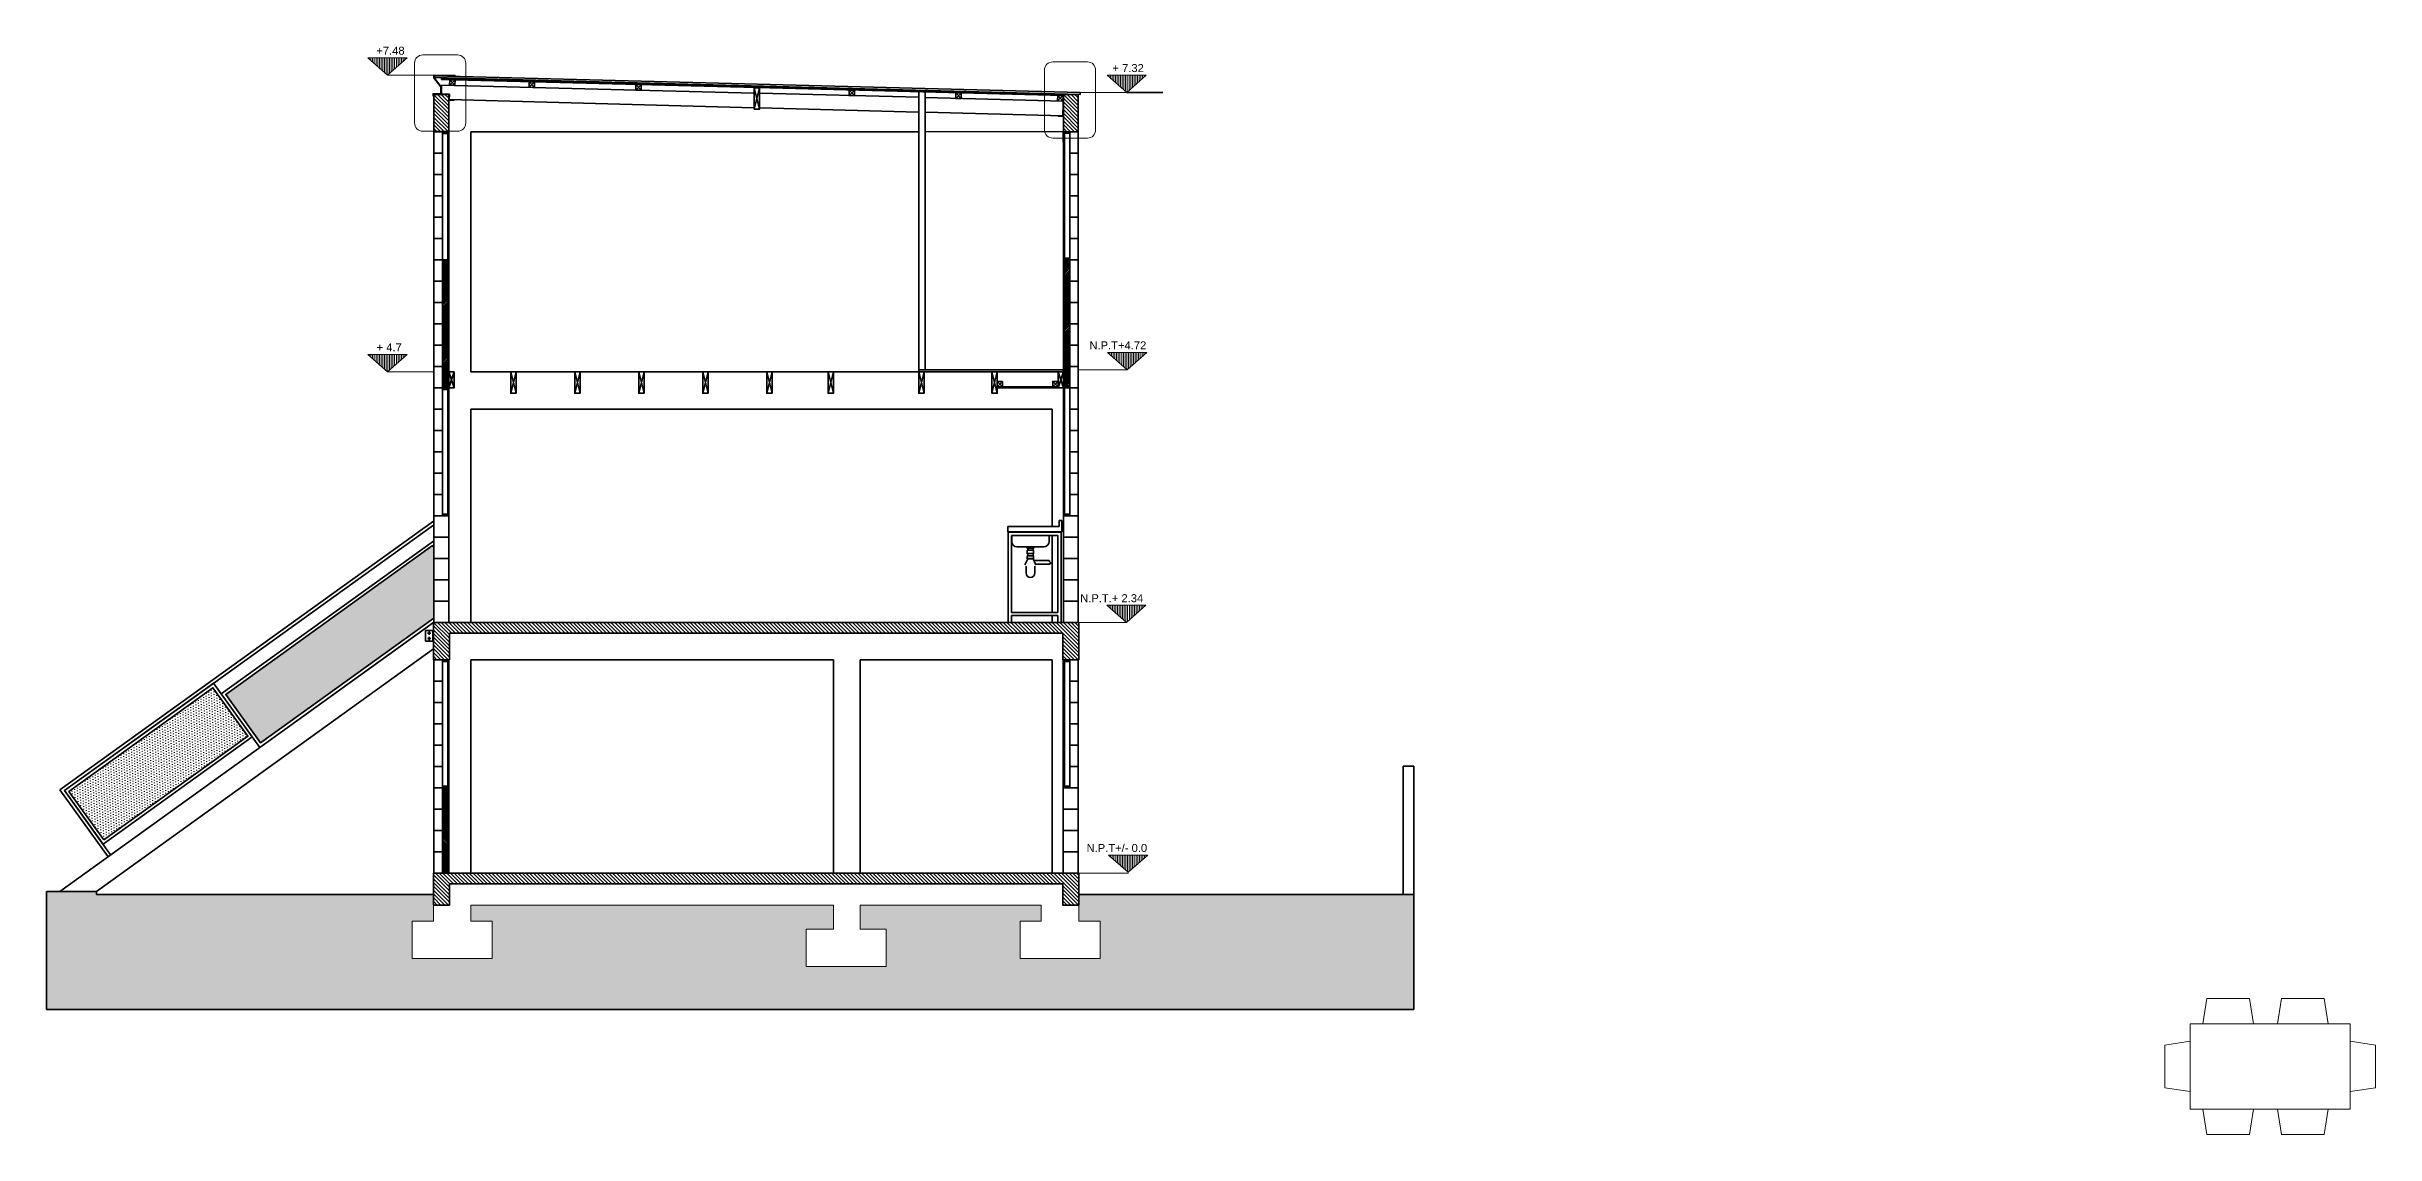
# Model space of a CAD drawing. Header units: inches. Extents: x -12916 to -2478, y -355 to 4961.
# Drawn here: x -6978 to -4795, y 3931 to 4951 of the extents above; entities that cross this region are included whole.
import ezdxf

# ---------------------------------------------------------------- set-up
doc = ezdxf.new("R2010")
doc.units = ezdxf.units.IN
doc.header["$MEASUREMENT"] = 0
for name, color, linetype, lineweight in [('A-ANNO-SYMB', 3, 'Continuous', 18), ('A-ANNO-TEXT', 3, 'Continuous', 18), ('A-ELEV-MBE1', 7, 'Continuous', 35), ('A-FURN', 8, 'Continuous', 18), ('A-SECT-MCUT', 7, 'Continuous', 35), ('A-SECT-PATT', 8, 'Continuous', 18)]:
    doc.layers.add(name, color=color, linetype=linetype, lineweight=lineweight)
doc.styles.add('E-ARIAL', font='Arial.ttf')
pattern_1 = [(135, (-8739.7004, 3852.2687), (-1.767767, -1.767767), [])]

msp = doc.modelspace()

# ---------------------------------------------------------------- hatches: boundary and pattern name
at = {"layer": 'A-SECT-PATT'}
h = msp.add_hatch(dxfattribs=at)
h.set_pattern_fill('ANSI31', color=256, scale=0.5, angle=225, style=0)
h.set_pattern_definition([(270, (13150.7971, -8242.1334), (1.5875, -3e-15), [])])
h.paths.add_polyline_path([(-6639.929, 4940.599), (-6658.329, 4924.369), (-6676.728, 4940.599)])
h = msp.add_hatch(dxfattribs=at)
h.set_pattern_fill('ANSI31', color=256, scale=0.5, angle=225, style=0)
h.set_pattern_definition([(270, (12458.009, -8258.4446), (1.5875, -3e-15), [])])
h.paths.add_polyline_path([(-5947.141, 4924.287), (-5965.541, 4908.058), (-5983.94, 4924.287)])
h = msp.add_hatch(dxfattribs=at)
h.set_pattern_fill('ANSI31', color=256, scale=20, angle=90, style=0)
h.set_pattern_definition(pattern_1)
h.paths.add_polyline_path([(-6600.934, 4906.156), (-6600.934, 4871.771), (-6614.934, 4871.771), (-6614.934, 4906.156)])
h.paths.add_polyline_path([(-6600.934, 4871.771), (-6600.934, 4871.156), (-6614.934, 4871.156), (-6614.934, 4871.771)])
h = msp.add_hatch(dxfattribs=at)
h.set_pattern_fill('ANSI31', color=256, scale=20, angle=90, style=0)
h.set_pattern_definition(pattern_1)
h.paths.add_polyline_path([(-6010.902, 4906.231), (-6010.902, 4871.231), (-6021.391, 4871.231), (-6023.891, 4871.242), (-6023.891, 4871.231), (-6024.902, 4871.231), (-6024.902, 4906.231)])
h = msp.add_hatch(dxfattribs=at)
h.set_pattern_fill('ANSI31', color=256, scale=0.35, angle=90, style=0)
h.set_pattern_definition([(45, (-9770.3945, 2030.6566), (-0.7857724, 0.7857724), [])])
h.paths.add_polyline_path([(-6606.94, 4749.723), (-6601.94, 4749.744), (-6601.94, 4631.244), (-6606.94, 4631.244)])
h = msp.add_hatch(dxfattribs=at)
h.set_pattern_fill('ANSI31', color=256, scale=0.35, angle=90, style=0)
h.set_pattern_definition([(45, (-10353.4441, 2032.0476), (-0.7857724, 0.7857724), [])])
h.paths.add_polyline_path([(-6023.891, 4751.114), (-6018.891, 4751.135), (-6018.891, 4632.635), (-6023.891, 4632.635)])
h = msp.add_hatch(dxfattribs=at)
h.set_pattern_fill('ANSI31', color=256, scale=0.5, angle=225, style=0)
h.set_pattern_definition([(270, (13150.7971, -8520.2361), (1.5875, -3e-15), [])])
h.paths.add_polyline_path([(-6639.929, 4662.496), (-6658.329, 4646.266), (-6676.728, 4662.496)])
h = msp.add_hatch(dxfattribs=at)
h.set_pattern_fill('ANSI31', color=256, scale=0.5, angle=225, style=0)
h.set_pattern_definition([(270, (12457.477, -8518.3397), (1.5875, -4e-15), [])])
h.paths.add_polyline_path([(-5946.609, 4664.392), (-5965.008, 4648.163), (-5983.408, 4664.392)])
h = msp.add_hatch(dxfattribs=at)
h.set_pattern_fill('DOTS', color=256, scale=40, angle=362.916943, style=0)
h.set_pattern_definition([(2.91694, (-8739.7004, 3852.2687), (1.1211598, 2.5603712), [0, -2.5])])
h.paths.add_polyline_path([(-6616.079, 4483.356), (-6614.934, 4481.765), (-6614.934, 4471.156), (-6614.934, 4451.156), (-6614.934, 4431.156), (-6614.934, 4415.185), (-6777.35, 4298.292), (-6810.062, 4343.745)])
h = msp.add_hatch(dxfattribs=at)
h.set_pattern_fill('ANSI31', color=256, scale=20, angle=90, style=0)
h.set_pattern_definition(pattern_1)
h.paths.add_polyline_path([(-6010.396, 4411.156), (-6010.396, 4376.223), (-6025.396, 4376.223), (-6025.396, 4401.156), (-6600.396, 4401.156), (-6600.396, 4376.223), (-6615.396, 4376.223), (-6615.396, 4411.156)])
h = msp.add_hatch(dxfattribs=at)
h.set_pattern_fill('ANSI31', color=256, scale=0.5, angle=225, style=0)
h.set_pattern_definition([(270, (12458.3104, -8755.37), (1.5875, -3e-15), [])])
h.paths.add_polyline_path([(-5947.442, 4427.362), (-5965.842, 4411.132), (-5984.242, 4427.362)])
h = msp.add_hatch(dxfattribs=at)
h.set_pattern_fill('DOTS', color=256, scale=40, angle=362.916943, style=0)
h.set_pattern_definition([(272.916943, (-16055.5617, 8865.9348), (2.5603712, -1.1211598), [0, -2.5])])
h.paths.add_polyline_path([(-6822.004, 4350.066), (-6789.292, 4304.614), (-6924.309, 4207.441), (-6957.022, 4252.893)])
h = msp.add_hatch(dxfattribs=at)
h.set_pattern_fill('ANSI31', color=256, scale=0.35, angle=90, style=0)
h.set_pattern_definition([(135, (-7574.7543, 3039.6889), (-0.7857724, -0.7857724), [])])
h.paths.add_polyline_path([(-6606.934, 4256.223), (-6601.934, 4256.223), (-6601.934, 4176.223), (-6606.934, 4176.223)])
h = msp.add_hatch(dxfattribs=at)
h.set_pattern_fill('ANSI31', color=256, scale=0.5, angle=225, style=0)
h.set_pattern_definition([(270, (12456.6166, -8989.5253), (1.5875, -4e-15), [])])
h.paths.add_polyline_path([(-5945.748, 4193.207), (-5964.148, 4176.977), (-5982.548, 4193.207)])
h = msp.add_hatch(dxfattribs=at)
h.set_pattern_fill('ANSI31', color=256, scale=20, angle=90, style=0)
h.set_pattern_definition(pattern_1)
h.paths.add_polyline_path([(-6010.396, 4176.222), (-6010.396, 4146.223), (-6025.396, 4146.223), (-6025.396, 4166.223), (-6600.396, 4166.223), (-6600.396, 4146.223), (-6615.396, 4146.223), (-6615.396, 4176.223)])
h = msp.add_hatch(dxfattribs=at)
h.set_pattern_fill('DOTS', color=256, scale=100, angle=90, style=0)
h.set_pattern_definition([(360, (-8259.4714, 2813.932), (3.125, 6.25), [0, -6.25])])
h.paths.add_polyline_path([(-6977.934, 4159.156), (-6931.168, 4159.156), (-6931.168, 4156.223), (-6615.396, 4156.223), (-6615.396, 4146.223), (-6615.396, 4131.223), (-6635.313, 4131.223), (-6635.313, 4096.223), (-6560.313, 4096.223), (-6560.313, 4131.223), (-6580.229, 4131.223), (-6580.229, 4146.223), (-6240.396, 4146.223), (-6240.396, 4123.723), (-6244.971, 4123.723), (-6265.905, 4123.723), (-6265.905, 4088.723), (-6190.905, 4088.723), (-6190.905, 4123.723), (-6210.822, 4123.723), (-6215.396, 4123.723), (-6215.396, 4146.223), (-6045.564, 4146.223), (-6045.564, 4131.223), (-6065.48, 4131.223), (-6065.48, 4096.223), (-5990.48, 4096.223), (-5990.48, 4131.223), (-6010.396, 4131.223), (-6010.396, 4146.223), (-6010.396, 4156.223), (-5696.396, 4156.223), (-5696.396, 4048.313), (-6977.934, 4048.313)])
h.paths.add_polyline_path([(-6597.444, 4051.572), (-6619.274, 4051.572), (-6619.274, 4040.077), (-6597.444, 4040.077)], flags=9)
h.paths.add_polyline_path([(-6220.827, 4050.507), (-6241.929, 4050.507), (-6241.929, 4039.013), (-6220.827, 4039.013)], flags=9)
h.paths.add_polyline_path([(-6009.171, 4050.602), (-6031.002, 4050.602), (-6031.002, 4039.107), (-6009.171, 4039.107)], flags=9)

# ---------------------------------------------------------------- linework, layer by layer
at = {"layer": 'A-ANNO-SYMB', "ltscale": 0.003}
for p, q in [((-6635.313, 4131.223), (-6635.313, 4096.223)), ((-6615.396, 4131.223), (-6635.313, 4131.223)), ((-6615.396, 4146.223), (-6615.396, 4131.223)), ((-6580.229, 4146.223), (-6580.229, 4131.223)), ((-6240.396, 4146.223), (-6580.229, 4146.223)), ((-6560.313, 4131.223), (-6580.229, 4131.223)), ((-6560.313, 4131.223), (-6560.313, 4096.223)), ((-6240.396, 4146.223), (-6240.396, 4123.723)), ((-6045.564, 4146.223), (-6215.396, 4146.223)), ((-6215.396, 4146.223), (-6215.396, 4123.723)), ((-6065.48, 4131.223), (-6065.48, 4096.223)), ((-6065.48, 4131.223), (-6045.564, 4131.223)), ((-6045.564, 4146.223), (-6045.564, 4131.223)), ((-6010.396, 4146.223), (-6010.396, 4131.223)), ((-6010.396, 4131.223), (-5990.48, 4131.223)), ((-5990.48, 4131.223), (-5990.48, 4096.223)), ((-6265.905, 4123.723), (-6265.905, 4088.723)), ((-6265.905, 4123.723), (-6244.971, 4123.723)), ((-6244.971, 4123.723), (-6240.396, 4123.723)), ((-6215.396, 4123.723), (-6210.822, 4123.723)), ((-6210.822, 4123.723), (-6190.905, 4123.723)), ((-6190.905, 4123.723), (-6190.905, 4088.723)), ((-6560.313, 4096.223), (-6635.313, 4096.223)), ((-6265.905, 4088.723), (-6190.905, 4088.723)), ((-6065.48, 4096.223), (-5990.48, 4096.223))]:
    msp.add_line(p, q, dxfattribs=at)
at = {"layer": 'A-ANNO-SYMB'}
for points in [[(-6658.311, 4924.384), (-6639.911, 4940.614), (-6676.711, 4940.614)], [(-5965.523, 4908.073), (-5947.123, 4924.303), (-5983.923, 4924.303)], [(-6658.311, 4646.282), (-6639.911, 4662.512), (-6676.711, 4662.512)], [(-5964.991, 4648.178), (-5946.591, 4664.408), (-5983.391, 4664.408)], [(-5965.824, 4411.148), (-5947.425, 4427.378), (-5984.224, 4427.378)], [(-5964.13, 4176.993), (-5945.731, 4193.222), (-5982.53, 4193.222)]]:
    msp.add_lwpolyline(points, close=True, dxfattribs=at)
at = {"layer": 'A-ANNO-SYMB', "ltscale": 0.003}
for points in [[(-6592.754, 4943.211), (-6625.3, 4943.211, 0.41421356), (-6633.019, 4935.493), (-6633.019, 4879.489, 0.41421356), (-6625.3, 4871.771), (-6592.754, 4871.771, 0.41421356), (-6585.035, 4879.489), (-6585.035, 4935.493, 0.41421356)], [(-6002.352, 4936.699), (-6034.899, 4936.699, 0.41421356), (-6042.617, 4928.981), (-6042.617, 4872.977, 0.41421356), (-6034.899, 4865.259), (-6002.352, 4865.259, 0.41421356), (-5994.634, 4872.977), (-5994.634, 4928.981, 0.41421356)]]:
    msp.add_lwpolyline(points, format="xyb", close=True, dxfattribs=at)
at = {"layer": 'A-ANNO-SYMB'}
for points in [[(-6614.928, 4924.392), (-6614.928, 4924.392), (-6642.257, 4924.395), (-6658.077, 4924.374)], [(-5965.523, 4908.073), (-5965.523, 4908.073), (-5981.379, 4908.084), (-6013.487, 4908.063)], [(-6614.934, 4646.29), (-6614.934, 4646.29), (-6642.257, 4646.292), (-6658.311, 4646.282)], [(-6010.902, 4648.164), (-6010.902, 4648.164), (-5964.991, 4648.178), (-5975.334, 4648.141)], [(-6010.902, 4411.156), (-6010.902, 4411.156), (-5965.824, 4411.148), (-5965.824, 4411.148)], [(-6010.902, 4176.223), (-6010.902, 4176.223), (-5963.897, 4176.204), (-5963.897, 4176.204)]]:
    msp.add_lwpolyline(points, dxfattribs=at)
at = {"layer": 'A-ELEV-MBE1'}
for p, q in [((-6614.244, 4923.786), (-6614.29, 4921.987)), ((-6009.24, 4906.263), (-6614.29, 4921.987)), ((-6009.193, 4908.063), (-6614.244, 4923.786)), ((-6314.722, 4907.404), (-6607.785, 4915.001)), ((-6594.833, 4923.838), (-6594.842, 4923.538)), ((-6615.602, 4904.51), (-6615.302, 4904.51)), ((-6607.696, 4906.331), (-6600.408, 4906.331)), ((-6600.934, 4905.81), (-6600.634, 4905.81)), ((-6600.408, 4906.331), (-6600.439, 4901.332)), ((-6314.603, 4893.732), (-6600.439, 4901.332)), ((-6595.934, 4901.11), (-6595.934, 4900.81)), ((-6160.169, 4903.507), (-6309.722, 4907.383)), ((-6160.526, 4889.738), (-6309.602, 4893.602)), ((-6160.396, 4648.157), (-6160.396, 4908.741)), ((-6154.396, 4648.157), (-6154.396, 4908.586)), ((-6025.342, 4899.869), (-6154.178, 4903.208)), ((-6025.109, 4891.174), (-6025.48, 4891.174)), ((-6025.48, 4891.174), (-6025.48, 4886.238)), ((-6025, 4890.841), (-6025.3, 4890.841)), ((-6025.018, 4906.232), (-6025.109, 4891.174)), ((-6025.018, 4906.231), (-6024.902, 4906.231)), ((-6009.193, 4908.063), (-6009.24, 4906.263)), ((-5965.523, 4908.073), (-5931.657, 4908.073)), ((-6614.934, 4871.156), (-6600.934, 4871.156)), ((-6614.934, 4511.156), (-6614.934, 4871.135)), ((-6606.934, 4511.156), (-6606.934, 4871.135)), ((-6606.934, 4869.677), (-6601.934, 4869.698)), ((-6601.934, 4511.156), (-6601.934, 4871.135)), ((-6600.934, 4871.156), (-6600.934, 4611.156)), ((-6580.397, 4871.231), (-6160.396, 4871.231)), ((-6154.396, 4871.231), (-6024.917, 4871.328)), ((-6025.48, 4886.238), (-6154.053, 4889.57)), ((-6030, 4886.141), (-6030, 4885.841)), ((-6024.902, 4851.156), (-6024.917, 4871.246)), ((-6018.897, 4869.721), (-6023.897, 4869.742)), ((-6018.891, 4871.221), (-6023.891, 4871.242)), ((-6023.891, 4511.156), (-6023.891, 4871.221)), ((-6018.891, 4751.135), (-6018.891, 4871.221)), ((-6010.891, 4851.156), (-6010.891, 4871.231)), ((-6606.934, 4851.156), (-6614.934, 4851.156)), ((-6614.934, 4851.156), (-6610.934, 4851.156)), ((-6601.934, 4851.156), (-6600.934, 4851.156)), ((-6024.902, 4851.156), (-6024.902, 4791.156)), ((-6010.891, 4851.156), (-6018.891, 4851.156)), ((-6010.891, 4831.156), (-6010.891, 4851.156)), ((-6606.934, 4831.156), (-6614.934, 4831.156)), ((-6614.934, 4831.156), (-6610.934, 4831.156)), ((-6606.934, 4831.156), (-6614.934, 4831.156)), ((-6614.934, 4831.156), (-6610.934, 4831.156)), ((-6606.934, 4831.156), (-6614.934, 4831.156)), ((-6614.934, 4831.156), (-6610.934, 4831.156)), ((-6601.934, 4831.156), (-6600.934, 4831.156)), ((-6023.891, 4831.156), (-6024.902, 4831.156)), ((-6010.891, 4831.156), (-6018.891, 4831.156)), ((-6015.415, 4831.156), (-6010.891, 4831.156)), ((-6010.891, 4811.156), (-6010.891, 4831.156)), ((-6606.934, 4811.156), (-6614.934, 4811.156)), ((-6614.934, 4811.156), (-6610.934, 4811.156)), ((-6606.934, 4811.156), (-6614.934, 4811.156)), ((-6614.934, 4811.156), (-6610.934, 4811.156)), ((-6601.934, 4811.156), (-6600.934, 4811.156)), ((-6018.891, 4811.156), (-6010.891, 4811.156)), ((-6015.415, 4811.156), (-6010.902, 4811.156)), ((-6010.902, 4811.156), (-6014.902, 4811.156)), ((-6010.902, 4511.156), (-6010.902, 4811.156)), ((-6614.934, 4791.156), (-6606.934, 4791.156)), ((-6610.934, 4791.156), (-6614.934, 4791.156)), ((-6606.934, 4791.156), (-6614.934, 4791.156)), ((-6614.934, 4791.156), (-6610.934, 4791.156)), ((-6601.934, 4791.156), (-6600.934, 4791.156)), ((-6024.902, 4791.156), (-6024.902, 4771.156)), ((-6024.902, 4791.156), (-6023.891, 4791.156)), ((-6018.891, 4791.156), (-6010.902, 4791.156)), ((-6010.902, 4791.156), (-6018.891, 4791.156)), ((-6614.934, 4771.156), (-6606.934, 4771.156)), ((-6610.934, 4771.156), (-6614.934, 4771.156)), ((-6601.934, 4771.145), (-6600.934, 4771.145)), ((-6023.891, 4771.156), (-6024.902, 4771.156)), ((-6024.902, 4771.156), (-6024.902, 4751.156)), ((-6024.902, 4771.156), (-6023.891, 4771.156)), ((-6018.891, 4771.156), (-6010.902, 4771.156)), ((-6010.902, 4771.156), (-6018.891, 4771.156)), ((-6606.934, 4751.145), (-6614.934, 4751.145)), ((-6606.94, 4749.723), (-6601.94, 4749.723)), ((-6606.934, 4751.223), (-6601.934, 4751.223)), ((-6601.934, 4751.145), (-6600.934, 4751.145)), ((-6024.902, 4751.156), (-6024.902, 4611.156)), ((-6023.891, 4751.135), (-6024.902, 4751.135)), ((-6018.897, 4752.635), (-6023.891, 4752.635)), ((-6018.891, 4751.135), (-6023.891, 4751.135)), ((-6018.891, 4511.156), (-6018.891, 4751.135)), ((-6010.902, 4751.135), (-6018.891, 4751.135)), ((-6614.934, 4731.156), (-6606.934, 4731.156)), ((-6601.934, 4731.145), (-6600.934, 4731.145)), ((-6023.891, 4731.156), (-6024.902, 4731.156)), ((-6010.902, 4731.156), (-6018.891, 4731.156)), ((-6606.934, 4711.156), (-6614.934, 4711.156)), ((-6614.934, 4711.156), (-6606.934, 4711.156)), ((-6601.934, 4711.145), (-6600.934, 4711.145)), ((-6023.891, 4711.156), (-6024.902, 4711.156)), ((-6018.891, 4711.156), (-6010.902, 4711.156)), ((-6606.934, 4691.156), (-6614.934, 4691.156)), ((-6614.934, 4691.156), (-6606.934, 4691.156)), ((-6601.934, 4691.145), (-6600.934, 4691.145)), ((-6023.891, 4691.156), (-6024.902, 4691.156)), ((-6018.891, 4691.156), (-6010.902, 4691.156)), ((-6614.934, 4671.156), (-6606.934, 4671.156)), ((-6606.934, 4671.156), (-6614.934, 4671.156)), ((-6606.934, 4651.156), (-6614.934, 4651.156)), ((-6614.934, 4651.156), (-6606.934, 4651.156)), ((-6601.934, 4671.156), (-6600.934, 4671.156)), ((-6601.934, 4651.156), (-6600.934, 4651.156)), ((-6600.934, 4671.156), (-6600.934, 4651.156)), ((-6600.934, 4651.156), (-6600.934, 4631.156)), ((-6023.891, 4671.156), (-6024.902, 4671.156)), ((-6023.891, 4651.141), (-6024.902, 4651.141)), ((-6018.891, 4671.156), (-6010.902, 4671.156)), ((-6010.902, 4671.156), (-6018.891, 4671.156)), ((-6018.891, 4651.156), (-6010.902, 4651.156)), ((-6614.934, 4631.156), (-6606.934, 4631.156)), ((-6606.934, 4631.156), (-6614.934, 4631.156)), ((-6606.934, 4631.156), (-6601.934, 4631.156)), ((-6606.934, 4629.656), (-6601.934, 4629.656)), ((-6601.934, 4631.156), (-6600.934, 4631.156)), ((-6601.401, 4631.657), (-6601.396, 4631.657)), ((-6580.397, 4646.29), (-6240.396, 4646.29)), ((-6160.396, 4646.157), (-6300.363, 4646.29)), ((-6160.396, 4648.157), (-6024.902, 4648.159)), ((-6160.396, 4646.157), (-6160.396, 4648.157)), ((-6160.396, 4646.157), (-6024.902, 4646.157)), ((-6029.902, 4632.135), (-6086.896, 4632.135)), ((-6029.902, 4631.135), (-6086.896, 4631.135)), ((-6024.902, 4648.159), (-6024.902, 4646.157)), ((-6023.891, 4631.135), (-6024.902, 4631.135)), ((-6018.891, 4632.635), (-6023.891, 4632.635)), ((-6018.891, 4631.135), (-6023.891, 4631.135)), ((-6010.902, 4631.156), (-6018.891, 4631.156)), ((-6606.934, 4611.156), (-6614.934, 4611.156)), ((-6614.934, 4611.156), (-6606.934, 4611.156)), ((-6601.934, 4611.156), (-6600.934, 4611.156)), ((-6600.934, 4611.156), (-6600.934, 4591.156)), ((-6580.397, 4611.291), (-6035.396, 4611.292)), ((-6580.396, 4411.156), (-6580.397, 4611.291)), ((-6315.189, 4611.156), (-6245.189, 4611.156)), ((-6035.396, 4501.159), (-6035.396, 4611.292)), ((-6023.891, 4611.156), (-6024.902, 4611.156)), ((-6024.902, 4611.156), (-6024.902, 4591.156)), ((-6018.891, 4611.156), (-6010.902, 4611.156)), ((-6010.902, 4611.156), (-6015.415, 4611.156)), ((-6614.934, 4591.156), (-6606.934, 4591.156)), ((-6606.934, 4591.156), (-6614.934, 4591.156)), ((-6601.934, 4591.156), (-6600.934, 4591.156)), ((-6600.934, 4591.156), (-6600.934, 4571.156)), ((-6023.891, 4591.156), (-6024.902, 4591.156)), ((-6024.902, 4591.156), (-6024.902, 4571.156)), ((-6010.902, 4591.156), (-6018.891, 4591.156)), ((-6015.415, 4591.156), (-6010.902, 4591.156)), ((-6606.934, 4571.156), (-6614.934, 4571.156)), ((-6601.934, 4571.156), (-6600.934, 4571.156)), ((-6600.934, 4571.156), (-6600.934, 4551.156)), ((-6023.891, 4571.156), (-6024.902, 4571.156)), ((-6024.902, 4571.156), (-6024.902, 4551.156)), ((-6018.891, 4571.156), (-6010.902, 4571.156)), ((-6614.934, 4551.156), (-6606.934, 4551.156)), ((-6601.934, 4551.156), (-6600.934, 4551.156)), ((-6600.934, 4551.156), (-6600.934, 4511.156)), ((-6023.891, 4551.156), (-6024.902, 4551.156)), ((-6024.902, 4551.156), (-6024.902, 4511.156)), ((-6010.902, 4551.156), (-6018.891, 4551.156)), ((-6614.934, 4531.156), (-6606.934, 4531.156)), ((-6610.934, 4531.156), (-6614.934, 4531.156)), ((-6601.934, 4531.156), (-6600.934, 4531.156)), ((-6023.891, 4531.156), (-6024.902, 4531.156)), ((-6018.891, 4531.156), (-6010.902, 4531.156)), ((-6010.902, 4531.156), (-6018.891, 4531.156)), ((-6615.396, 4506.156), (-6965.396, 4254.258)), ((-6615.396, 4502.459), (-6961.209, 4253.575)), ((-6615.396, 4506.156), (-6614.934, 4506.156)), ((-6615.396, 4502.459), (-6614.934, 4502.459)), ((-6600.934, 4511.156), (-6614.934, 4511.156)), ((-6606.934, 4512.656), (-6601.934, 4512.656)), ((-6606.934, 4511.156), (-6601.934, 4511.156)), ((-6076.794, 4501.159), (-6076.794, 4496.159)), ((-6076.794, 4501.159), (-6028.83, 4501.159)), ((-6028.83, 4501.159), (-6028.83, 4506.763)), ((-6028.83, 4506.763), (-6028.83, 4501.159)), ((-6026.33, 4506.763), (-6028.83, 4506.763)), ((-6026.33, 4506.763), (-6026.33, 4496.159)), ((-6024.902, 4511.156), (-6010.902, 4511.156)), ((-6024.902, 4511.156), (-6010.902, 4511.156)), ((-6018.891, 4512.635), (-6023.891, 4512.635)), ((-6018.891, 4511.156), (-6023.891, 4511.156)), ((-6010.902, 4511.156), (-6015.902, 4511.156)), ((-6076.794, 4496.159), (-6026.33, 4496.159)), ((-6076.52, 4495.728), (-6076.52, 4411.156)), ((-6076.52, 4495.728), (-6026.97, 4495.728)), ((-6073.52, 4492.728), (-6029.97, 4492.728)), ((-6073.52, 4492.728), (-6073.52, 4420.596)), ((-6058.303, 4478.885), (-6058.303, 4480.851)), ((-6058.303, 4473.537), (-6058.303, 4475.845)), ((-6053.303, 4478.885), (-6053.303, 4480.851)), ((-6053.303, 4473.537), (-6053.303, 4475.845)), ((-6035.396, 4495.728), (-6035.396, 4496.159)), ((-6035.396, 4420.596), (-6035.396, 4492.728)), ((-6029.97, 4492.728), (-6029.97, 4420.596)), ((-6026.97, 4495.728), (-6026.97, 4411.156)), ((-6059.898, 4464.108), (-6059.898, 4457.587)), ((-6058.303, 4470.924), (-6058.303, 4471.112)), ((-6058.303, 4470.924), (-6053.303, 4470.924)), ((-6053.303, 4470.924), (-6053.303, 4471.112)), ((-6052.643, 4469.407), (-6038.322, 4469.407)), ((-6051.709, 4464.108), (-6051.709, 4457.587)), ((-6051.127, 4465.924), (-6037.535, 4465.924)), ((-6615.396, 4411.156), (-6965.396, 4159.156)), ((-6615.396, 4386.511), (-6615.396, 4411.156)), ((-6073.52, 4420.596), (-6029.97, 4420.596)), ((-6073.52, 4417.596), (-6029.97, 4417.596)), ((-6073.52, 4417.596), (-6073.52, 4411.156)), ((-6035.396, 4411.156), (-6035.396, 4417.596)), ((-6029.97, 4417.596), (-6029.97, 4411.156)), ((-6622.896, 4403.758), (-6622.896, 4393.758)), ((-6622.896, 4403.758), (-6615.396, 4403.758)), ((-6622.896, 4393.758), (-6615.396, 4393.758)), ((-6620.896, 4401.258), (-6617.896, 4401.258)), ((-6620.896, 4396.258), (-6617.896, 4396.258)), ((-6619.396, 4399.758), (-6619.396, 4402.758)), ((-6619.396, 4397.758), (-6619.396, 4394.758)), ((-6615.896, 4403.758), (-6615.896, 4393.758)), ((-6615.396, 4386.511), (-6931.168, 4159.156)), ((-6600.396, 4376.223), (-6615.396, 4376.223)), ((-6600.934, 4376.223), (-6614.934, 4376.223)), ((-6614.934, 4376.223), (-6614.934, 4356.223)), ((-6606.934, 4376.223), (-6601.934, 4376.223)), ((-6606.934, 4176.223), (-6606.934, 4376.223)), ((-6606.934, 4374.723), (-6601.934, 4374.723)), ((-6601.934, 4176.223), (-6601.934, 4376.223)), ((-6600.934, 4276.223), (-6600.934, 4376.223)), ((-6600.934, 4356.223), (-6600.934, 4376.223)), ((-6580.396, 4176.223), (-6580.396, 4376.223)), ((-6035.396, 4376.223), (-6035.396, 4176.223)), ((-6024.934, 4276.223), (-6024.934, 4376.223)), ((-6023.934, 4256.223), (-6023.934, 4376.223)), ((-6018.934, 4376.223), (-6023.934, 4376.223)), ((-6018.934, 4374.723), (-6023.934, 4374.723)), ((-6018.934, 4256.223), (-6018.934, 4376.223)), ((-6010.934, 4256.223), (-6010.934, 4376.356)), ((-6010.934, 4366.223), (-6010.934, 4356.223)), ((-6614.934, 4356.223), (-6606.934, 4356.223)), ((-6614.934, 4356.223), (-6614.934, 4336.223)), ((-6614.934, 4336.223), (-6614.934, 4356.223)), ((-6614.934, 4356.223), (-6606.934, 4356.223)), ((-6601.934, 4356.223), (-6600.934, 4356.223)), ((-6010.934, 4356.223), (-6018.934, 4356.223)), ((-6614.934, 4336.223), (-6614.934, 4316.223)), ((-6606.934, 4336.223), (-6614.934, 4336.223)), ((-6614.934, 4316.223), (-6614.934, 4336.223)), ((-6614.934, 4336.223), (-6606.934, 4336.223)), ((-6010.934, 4336.223), (-6018.934, 4336.223)), ((-6018.934, 4336.223), (-6010.934, 4336.223)), ((-6606.934, 4316.223), (-6614.934, 4316.223)), ((-6614.934, 4296.223), (-6614.934, 4316.223)), ((-6614.934, 4316.223), (-6606.934, 4316.223)), ((-6010.934, 4316.223), (-6018.934, 4316.223)), ((-6018.934, 4316.223), (-6010.934, 4316.223)), ((-6614.934, 4276.223), (-6614.934, 4296.223)), ((-6614.934, 4296.223), (-6606.934, 4296.223)), ((-6614.934, 4296.223), (-6614.934, 4276.223)), ((-6606.934, 4296.223), (-6614.934, 4296.223)), ((-6010.934, 4296.223), (-6018.934, 4296.223)), ((-6018.934, 4296.223), (-6010.934, 4296.223)), ((-6614.934, 4276.223), (-6614.934, 4256.223)), ((-6606.934, 4276.223), (-6614.934, 4276.223)), ((-6606.934, 4257.723), (-6601.934, 4257.723)), ((-6600.934, 4256.223), (-6600.934, 4276.223)), ((-6023.934, 4276.223), (-6024.934, 4276.223)), ((-6024.934, 4276.223), (-6024.934, 4256.223)), ((-6018.934, 4257.723), (-6023.934, 4257.723)), ((-6010.934, 4276.223), (-6018.934, 4276.223)), ((-6018.934, 4276.223), (-6010.934, 4276.223)), ((-5706.396, 4166.223), (-5706.396, 4276.417)), ((-5706.396, 4276.417), (-5696.396, 4276.417)), ((-5706.396, 4156.223), (-5706.396, 4276.417)), ((-5706.396, 4276.417), (-5696.396, 4276.417)), ((-5696.396, 4276.417), (-5696.396, 4166.223)), ((-5696.396, 4276.417), (-5696.396, 4156.223)), ((-6965.396, 4254.258), (-6920.31, 4191.612)), ((-6961.209, 4253.575), (-6917.875, 4193.364)), ((-6606.934, 4256.223), (-6614.934, 4256.223)), ((-6614.934, 4256.223), (-6614.934, 4236.223)), ((-6614.934, 4236.223), (-6606.934, 4236.223)), ((-6606.934, 4236.223), (-6614.934, 4236.223)), ((-6614.934, 4236.223), (-6614.934, 4216.223)), ((-6606.934, 4256.223), (-6601.934, 4256.223)), ((-6024.934, 4256.223), (-6010.934, 4256.223)), ((-6018.934, 4256.223), (-6023.934, 4256.223)), ((-6614.934, 4216.223), (-6606.934, 4216.223)), ((-6606.934, 4216.223), (-6614.934, 4216.223)), ((-6614.934, 4216.223), (-6614.934, 4196.223)), ((-6614.934, 4196.223), (-6606.934, 4196.223)), ((-6606.934, 4196.223), (-6614.934, 4196.223)), ((-6614.934, 4196.223), (-6614.934, 4176.223)), ((-6600.934, 4196.223), (-6601.934, 4196.223)), ((-6600.934, 4176.223), (-6600.934, 4196.223)), ((-6614.934, 4176.223), (-6600.934, 4176.223)), ((-6977.934, 4159.156), (-6977.934, 4048.313)), ((-6931.168, 4159.156), (-6977.934, 4159.156)), ((-6931.168, 4159.156), (-6931.168, 4156.223)), ((-6931.168, 4156.223), (-6615.396, 4156.223)), ((-6010.396, 4156.223), (-5696.396, 4156.223)), ((-5696.396, 4156.223), (-5696.396, 4048.313)), ((-6977.934, 4048.313), (-5696.396, 4048.313))]:
    msp.add_line(p, q, dxfattribs=at)
for points in [[(-6594.833, 4923.838), (-6614.928, 4924.392), (-6614.928, 4921.676), (-6608.259, 4913.231), (-6608.259, 4906.81), (-6615.602, 4906.81), (-6615.602, 4904.51)], [(-6594.842, 4923.538), (-6614.628, 4924.084), (-6614.628, 4921.78), (-6607.959, 4913.335), (-6607.959, 4906.51), (-6615.302, 4906.51), (-6615.302, 4904.51)], [(-6607.785, 4915.001), (-6607.696, 4906.331)], [(-6600.934, 4905.81), (-6600.934, 4900.81), (-6595.934, 4900.81), (-6595.934, 4900.81)], [(-6600.634, 4905.81), (-6600.634, 4901.11), (-6595.934, 4901.11)], [(-6025, 4890.841), (-6025, 4885.841), (-6030, 4885.841), (-6030, 4885.841)], [(-6025.3, 4890.841), (-6025.3, 4886.141), (-6030, 4886.141)], [(-6580.397, 4646.29), (-6580.397, 4871.231)], [(-6023.891, 4851.156), (-6024.902, 4851.156), (-6024.902, 4851.156), (-6024.902, 4851.156)], [(-6024.902, 4811.156), (-6023.891, 4811.156)], [(-6614.934, 4486.901), (-6615.396, 4487.544), (-6814.25, 4344.427), (-6778.033, 4294.105), (-6614.934, 4411.489)], [(-6614.934, 4481.765), (-6616.079, 4483.356), (-6810.062, 4343.745), (-6777.35, 4298.292), (-6614.934, 4415.185)], [(-6073.303, 4495.728), (-6073.303, 4496.159)], [(-6059.003, 4481.541), (-6058.707, 4480.851), (-6055.803, 4480.851)], [(-6052.604, 4481.541), (-6052.9, 4480.851), (-6055.803, 4480.851)], [(-6038.263, 4496.159), (-6038.263, 4495.728)], [(-6058.303, 4470.924), (-6060.543, 4465.778), (-6060.543, 4465.301), (-6060.543, 4465.301)], [(-6053.303, 4470.924), (-6051.063, 4465.778), (-6051.063, 4465.301), (-6051.063, 4465.301)], [(-6580.396, 4376.223), (-6240.396, 4376.223)], [(-6240.396, 4376.223), (-6240.396, 4176.223), (-6215.396, 4176.223), (-6215.396, 4376.223)], [(-6215.396, 4376.223), (-6035.396, 4376.223)], [(-6601.934, 4356.223), (-6600.934, 4356.223)], [(-6023.934, 4356.223), (-6024.934, 4356.223)], [(-6601.934, 4336.223), (-6600.934, 4336.223)], [(-6023.934, 4336.223), (-6024.934, 4336.223)], [(-6601.934, 4316.223), (-6600.934, 4316.223)], [(-6023.934, 4316.223), (-6024.934, 4316.223)], [(-6601.934, 4296.223), (-6600.934, 4296.223)], [(-6023.934, 4296.223), (-6024.934, 4296.223)], [(-6600.934, 4276.223), (-6601.934, 4276.223)], [(-6601.934, 4236.223), (-6600.934, 4236.223), (-6600.934, 4256.223), (-6601.934, 4256.223)], [(-6601.934, 4216.223), (-6600.934, 4216.223), (-6600.934, 4236.223), (-6601.934, 4236.223)], [(-6601.934, 4196.223), (-6600.934, 4196.223), (-6600.934, 4216.223), (-6601.934, 4216.223)]]:
    msp.add_lwpolyline(points, dxfattribs=at)
msp.add_lwpolyline([(-6038.263, 4492.728), (-6038.263, 4487.111, -0.41421356), (-6043.263, 4482.111), (-6068.303, 4482.111, -0.41421356), (-6073.303, 4487.111), (-6073.303, 4492.728)], format="xyb", dxfattribs=at)
for points in [[(-6059.543, 4482.111), (-6052.063, 4482.111), (-6052.063, 4481.541), (-6059.543, 4481.541)], [(-6058.859, 4478.885), (-6052.748, 4478.885), (-6052.748, 4475.845), (-6058.859, 4475.845)], [(-6058.859, 4473.537), (-6052.748, 4473.537), (-6052.748, 4471.112), (-6058.859, 4471.112)], [(-6924.992, 4203.253), (-6785.105, 4303.931), (-6821.322, 4354.253), (-6961.209, 4253.575)], [(-6924.309, 4207.441), (-6789.292, 4304.614), (-6822.004, 4350.066), (-6957.022, 4252.893)]]:
    msp.add_lwpolyline(points, close=True, dxfattribs=at)
for centre in [(-6619.396, 4401.258), (-6619.396, 4396.258)]:
    msp.add_circle(centre, 0.5, dxfattribs=at)
msp.add_arc((-6055.803, 4457.587), 4.095, 180, 0, dxfattribs=at)
msp.add_open_spline([(-6038.322, 4469.407), (-6038.296, 4468.721), (-6036.534, 4467.642), (-6037.118, 4466.448), (-6037.535, 4465.924)], degree=3, knots=[0.0119980473, 0.0119980473, 0.0119980473, 0.0119980473, 0.035272082, 0.052933796, 0.052933796, 0.052933796, 0.052933796], dxfattribs=at)
at = {"layer": 'A-FURN', "ltscale": 0.8}
for p, q in [((-4953.186, 4058.791), (-4956.898, 4035.035)), ((-4953.186, 4058.791), (-4913.186, 4058.791)), ((-4909.474, 4035.035), (-4913.186, 4058.791)), ((-4883.185, 4058.797), (-4886.897, 4035.041)), ((-4883.185, 4058.797), (-4843.185, 4058.797)), ((-4839.473, 4035.041), (-4843.185, 4058.797)), ((-4992.576, 4015.115), (-4968.82, 4018.827)), ((-4968.82, 3955.041), (-4968.82, 4035.041)), ((-4968.82, 4035.041), (-4968.82, 3955.041)), ((-4818.82, 4035.041), (-4968.82, 4035.041)), ((-4818.82, 3955.041), (-4818.82, 4035.041)), ((-4795.064, 4015.115), (-4818.82, 4018.827)), ((-4992.576, 4015.115), (-4992.576, 3975.115)), ((-4795.064, 4015.115), (-4795.064, 3975.115)), ((-4968.82, 3971.403), (-4992.576, 3975.115)), ((-4818.82, 3971.403), (-4795.064, 3975.115)), ((-4818.82, 3955.041), (-4968.82, 3955.041)), ((-4956.899, 3955.041), (-4953.187, 3931.285)), ((-4913.187, 3931.285), (-4909.475, 3955.041)), ((-4886.898, 3955.047), (-4883.186, 3931.291)), ((-4843.186, 3931.291), (-4839.474, 3955.047)), ((-4913.187, 3931.285), (-4953.187, 3931.285)), ((-4843.186, 3931.291), (-4883.186, 3931.291))]:
    msp.add_line(p, q, dxfattribs=at)
at = {"layer": 'A-SECT-MCUT'}
for p, q in [((-6312.276, 4913.678), (-6607.855, 4921.34)), ((-6607.84, 4920.339), (-6607.84, 4921.34)), ((-6312.268, 4912.678), (-6607.805, 4920.338)), ((-6594.982, 4919.889), (-6600.112, 4914.931)), ((-6599.981, 4920.018), (-6595.114, 4914.801)), ((-6520.547, 4917.943), (-6525.677, 4912.986)), ((-6525.545, 4918.073), (-6520.679, 4912.856)), ((-6420.58, 4915.239), (-6425.711, 4910.281)), ((-6425.579, 4915.368), (-6420.712, 4910.151)), ((-6314.766, 4912.482), (-6309.593, 4892.527)), ((-6309.766, 4912.526), (-6314.593, 4892.482)), ((-6312.268, 4912.678), (-6312.276, 4913.678)), ((-6025.018, 4906.232), (-6312.035, 4913.672)), ((-6312.027, 4912.672), (-6312.035, 4913.672)), ((-6025.009, 4905.232), (-6312.027, 4912.672)), ((-6312.026, 4912.506), (-6312.026, 4912.506)), ((-6220.648, 4910.165), (-6225.778, 4905.207)), ((-6225.646, 4910.295), (-6220.779, 4905.078)), ((-6120.681, 4907.43), (-6125.811, 4902.473)), ((-6125.679, 4907.56), (-6120.813, 4902.343)), ((-6025.158, 4905.099), (-6030.288, 4900.142)), ((-6030.156, 4905.229), (-6025.29, 4900.012)), ((-6595.934, 4646.157), (-6600.934, 4631.157)), ((-6600.934, 4646.157), (-6595.934, 4631.157)), ((-6537.863, 4646.157), (-6542.863, 4626.157)), ((-6542.863, 4646.157), (-6537.863, 4626.157)), ((-6477.863, 4646.157), (-6482.863, 4626.157)), ((-6482.863, 4646.157), (-6477.863, 4626.157)), ((-6417.863, 4646.157), (-6422.863, 4626.157)), ((-6422.863, 4646.157), (-6417.863, 4626.157)), ((-6357.863, 4646.157), (-6362.863, 4626.157)), ((-6362.863, 4646.157), (-6357.863, 4626.157)), ((-6297.863, 4646.157), (-6302.863, 4626.157)), ((-6302.863, 4646.157), (-6297.863, 4626.157)), ((-6240.396, 4646.157), (-6245.396, 4626.157)), ((-6245.396, 4646.157), (-6240.396, 4626.157)), ((-6160.396, 4646.157), (-6155.396, 4626.157)), ((-6155.396, 4646.157), (-6160.396, 4626.157)), ((-6091.896, 4646.157), (-6086.896, 4626.157)), ((-6086.896, 4646.157), (-6091.896, 4626.157)), ((-6086.901, 4637.135), (-6081.901, 4632.135)), ((-6081.901, 4637.135), (-6086.901, 4632.135)), ((-6034.902, 4637.135), (-6029.902, 4632.135)), ((-6029.902, 4637.135), (-6034.902, 4632.135)), ((-6024.902, 4646.157), (-6029.902, 4631.135)), ((-6029.902, 4646.157), (-6024.902, 4631.135)), ((-6010.396, 4411.156), (-6615.396, 4411.156)), ((-6615.396, 4411.156), (-6615.396, 4376.223)), ((-6010.396, 4376.223), (-6010.396, 4411.156)), ((-6600.396, 4401.156), (-6025.396, 4401.156)), ((-6600.396, 4376.223), (-6600.396, 4401.156)), ((-6025.396, 4401.156), (-6025.396, 4376.223)), ((-6615.396, 4376.223), (-6600.396, 4376.223)), ((-6025.396, 4376.223), (-6010.396, 4376.223)), ((-6615.396, 4146.223), (-6615.396, 4176.223)), ((-6600.396, 4166.223), (-6600.396, 4146.223)), ((-6600.396, 4146.223), (-6615.396, 4146.223))]:
    msp.add_line(p, q, dxfattribs=at)
for points in [[(-6594.982, 4919.889), (-6599.981, 4920.018), (-6600.112, 4914.931), (-6595.114, 4914.801)], [(-6520.547, 4917.943), (-6525.545, 4918.073), (-6525.677, 4912.986), (-6520.679, 4912.856)], [(-6420.58, 4915.239), (-6425.579, 4915.368), (-6425.711, 4910.281), (-6420.712, 4910.151)], [(-6309.766, 4912.526), (-6314.766, 4912.482), (-6314.593, 4892.482), (-6309.593, 4892.527)], [(-6600.934, 4906.156), (-6614.934, 4906.156), (-6614.934, 4871.156), (-6600.934, 4871.156)], [(-6220.648, 4910.165), (-6225.646, 4910.295), (-6225.778, 4905.207), (-6220.779, 4905.078)], [(-6120.681, 4907.43), (-6125.679, 4907.56), (-6125.811, 4902.473), (-6120.813, 4902.343)], [(-6025.158, 4905.099), (-6030.156, 4905.229), (-6030.288, 4900.142), (-6025.29, 4900.012)], [(-6010.902, 4906.231), (-6024.902, 4906.231), (-6024.902, 4871.231), (-6010.902, 4871.231)], [(-6600.934, 4646.157), (-6595.934, 4646.157), (-6595.934, 4631.157), (-6600.934, 4631.157)], [(-6542.863, 4646.157), (-6537.863, 4646.157), (-6537.863, 4626.157), (-6542.863, 4626.157)], [(-6482.863, 4646.157), (-6477.863, 4646.157), (-6477.863, 4626.157), (-6482.863, 4626.157)], [(-6422.863, 4646.157), (-6417.863, 4646.157), (-6417.863, 4626.157), (-6422.863, 4626.157)], [(-6362.863, 4646.157), (-6357.863, 4646.157), (-6357.863, 4626.157), (-6362.863, 4626.157)], [(-6302.863, 4646.157), (-6297.863, 4646.157), (-6297.863, 4626.157), (-6302.863, 4626.157)], [(-6245.396, 4646.157), (-6240.396, 4646.157), (-6240.396, 4626.157), (-6245.396, 4626.157)], [(-6160.396, 4646.157), (-6155.396, 4646.157), (-6155.396, 4626.157), (-6160.396, 4626.157)], [(-6091.896, 4646.157), (-6086.896, 4646.157), (-6086.896, 4626.157), (-6091.896, 4626.157)], [(-6029.902, 4646.157), (-6024.902, 4646.157), (-6024.902, 4631.135), (-6029.902, 4631.135)], [(-6600.934, 4511.156), (-6614.934, 4511.156), (-6614.934, 4491.156), (-6600.934, 4491.156)], [(-6010.902, 4511.156), (-6024.902, 4511.156), (-6024.902, 4491.156), (-6010.902, 4491.156)], [(-6600.934, 4491.156), (-6614.934, 4491.156), (-6614.934, 4471.156), (-6600.934, 4471.156)], [(-6010.902, 4491.156), (-6024.902, 4491.156), (-6024.902, 4471.156), (-6010.902, 4471.156)], [(-6600.934, 4471.156), (-6614.934, 4471.156), (-6614.934, 4451.156), (-6600.934, 4451.156)], [(-6010.902, 4471.156), (-6024.902, 4471.156), (-6024.902, 4451.156), (-6010.902, 4451.156)], [(-6600.934, 4451.156), (-6614.934, 4451.156), (-6614.934, 4431.156), (-6600.934, 4431.156)], [(-6010.902, 4451.156), (-6024.902, 4451.156), (-6024.902, 4431.156), (-6010.902, 4431.156)], [(-6600.934, 4431.156), (-6614.934, 4431.156), (-6614.934, 4411.156), (-6600.934, 4411.156)], [(-6010.902, 4431.156), (-6024.902, 4431.156), (-6024.902, 4411.156), (-6010.902, 4411.156)], [(-6010.934, 4256.223), (-6024.934, 4256.223), (-6024.934, 4236.223), (-6010.934, 4236.223)], [(-6010.934, 4236.223), (-6024.934, 4236.223), (-6024.934, 4216.223), (-6010.934, 4216.223)], [(-6010.934, 4216.223), (-6024.934, 4216.223), (-6024.934, 4196.223), (-6010.934, 4196.223)], [(-6010.934, 4196.223), (-6024.934, 4196.223), (-6024.934, 4176.223), (-6010.934, 4176.223)]]:
    msp.add_lwpolyline(points, close=True, dxfattribs=at)
for points in [[(-6081.901, 4637.135), (-6081.901, 4632.135), (-6086.901, 4632.135), (-6086.901, 4637.135), (-6081.901, 4637.135)], [(-6029.902, 4637.135), (-6029.902, 4632.135), (-6034.902, 4632.135), (-6034.902, 4637.135), (-6029.902, 4637.135)], [(-6615.396, 4176.223), (-6010.396, 4176.222)], [(-6025.396, 4176.223), (-6025.396, 4176.223), (-6010.396, 4176.223), (-6010.396, 4146.223), (-6025.396, 4146.223), (-6025.396, 4166.223)], [(-6025.396, 4166.223), (-6600.396, 4166.223)]]:
    msp.add_lwpolyline(points, dxfattribs=at)

# ---------------------------------------------------------------- texts
at = {"layer": 'A-ANNO-TEXT', "style": 'E-ARIAL'}
for s, p in [('+7.48', (-6668.846, 4943.463)), ('+ 7.32', (-5978.877, 4927.152)), ('+ 4.7', (-6668.579, 4665.36)), ('N.P.T+4.72', (-6000.439, 4667.257)), ('N.P.T.+ 2.34', (-6009.127, 4430.226)), ('N.P.T+/- 0.0', (-6003.114, 4196.071))]:
    msp.add_text(s, height=7.5, dxfattribs=at).set_placement(p)

doc.saveas('drawing.dxf')
